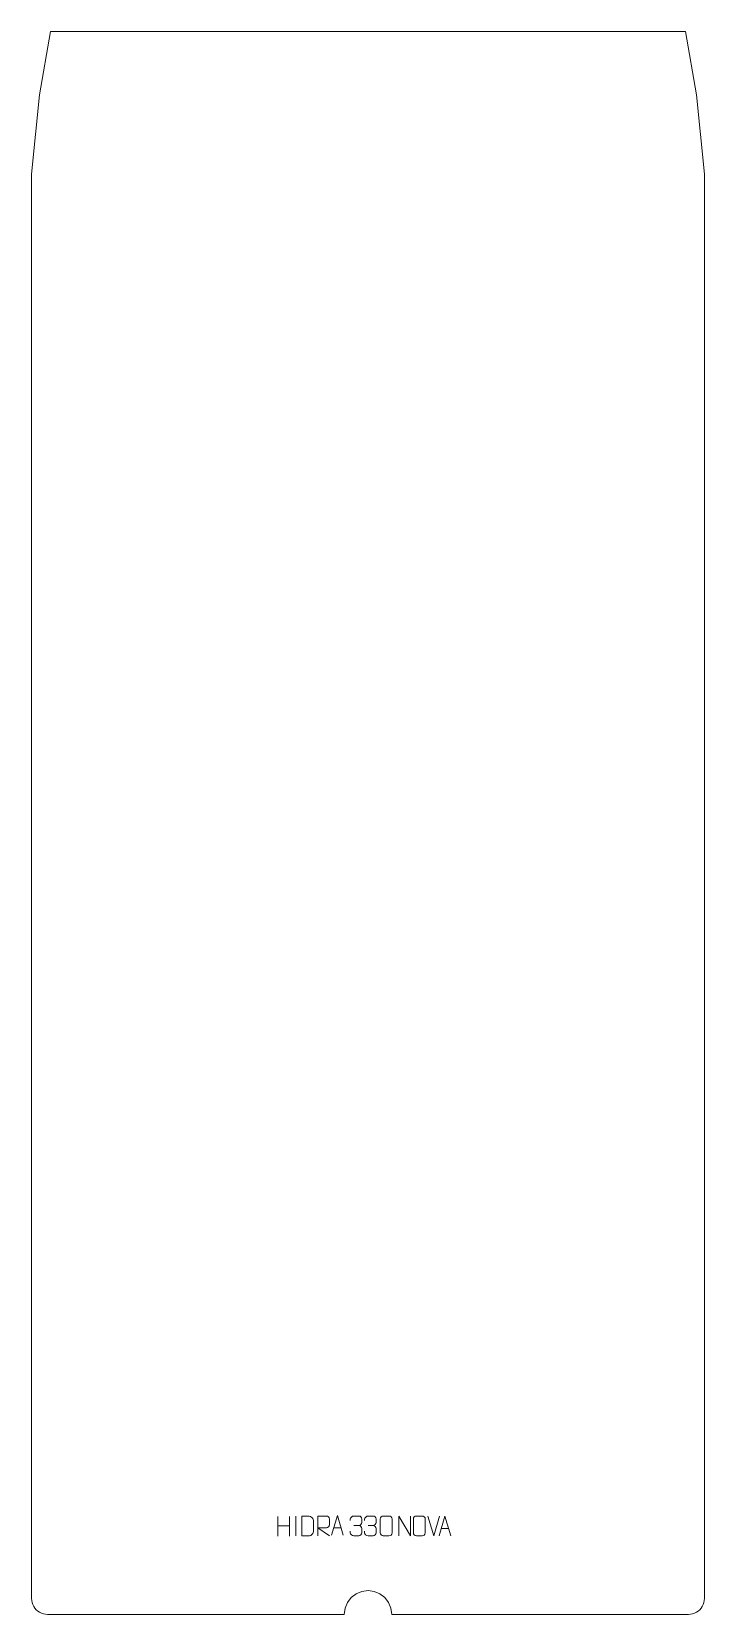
# Model space of a CAD drawing. Header units: millimetres. Extents: x -425 to 425, y -1210 to 790.
import ezdxf

# ---------------------------------------------------------------- set-up
doc = ezdxf.new("R2010")
doc.units = ezdxf.units.MM
doc.header["$MEASUREMENT"] = 0
doc.layers.add('layer 1', color=7, linetype='Continuous')

msp = doc.modelspace()

# ---------------------------------------------------------------- linework, layer by layer
at = {"layer": 'layer 1', "color": 242, "lineweight": 9}
msp.add_open_spline([(425.0005, 610.0003), (425.0005, 610.0003), (425.0005, -1190.0002), (425.0005, -1190.0002), (425.0005, -1190.0002), (425.0005, -1190.0002), (424.8296, -1192.6091), (424.8296, -1192.6091), (424.8296, -1192.6091), (424.8296, -1192.6091), (424.3177, -1195.1753), (424.3177, -1195.1753), (424.3177, -1195.1753), (424.3177, -1195.1753), (423.4782, -1197.6532), (423.4782, -1197.6532), (423.4782, -1197.6532), (423.4782, -1197.6532), (422.3202, -1199.9991), (422.3202, -1199.9991), (422.3202, -1199.9991), (422.3202, -1199.9991), (420.8674, -1202.1742), (420.8674, -1202.1742), (420.8674, -1202.1742), (420.8674, -1202.1742), (419.143, -1204.1421), (419.143, -1204.1421), (419.143, -1204.1421), (419.143, -1204.1421), (417.1752, -1205.8664), (417.1752, -1205.8664), (417.1752, -1205.8664), (417.1752, -1205.8664), (415.0001, -1207.3192), (415.0001, -1207.3192), (415.0001, -1207.3192), (415.0001, -1207.3192), (412.6542, -1208.4772), (412.6542, -1208.4772), (412.6542, -1208.4772), (412.6542, -1208.4772), (410.1763, -1209.3172), (410.1763, -1209.3172), (410.1763, -1209.3172), (410.1763, -1209.3172), (407.6101, -1209.829), (407.6101, -1209.829), (407.6101, -1209.829), (407.6101, -1209.829), (404.9993, -1209.9995), (404.9993, -1209.9995), (404.9993, -1209.9995), (404.9993, -1209.9995), (30, -1209.9995), (30, -1209.9995), (30, -1209.9995), (30, -1209.9995), (28.9777, -1202.2352), (28.9777, -1202.2352), (28.9777, -1202.2352), (28.9777, -1202.2352), (25.981, -1194.9997), (25.981, -1194.9997), (25.981, -1194.9997), (25.981, -1194.9997), (21.2134, -1188.7859), (21.2134, -1188.7859), (21.2134, -1188.7859), (21.2134, -1188.7859), (15.0001, -1184.0184), (15.0001, -1184.0184), (15.0001, -1184.0184), (15.0001, -1184.0184), (7.766, -1181.0221), (7.766, -1181.0221), (7.766, -1181.0221), (7.766, -1181.0221), (0.0003, -1179.9998), (0.0003, -1179.9998), (0.0003, -1179.9998), (0.0003, -1179.9998), (-7.7641, -1181.0221), (-7.7641, -1181.0221), (-7.7641, -1181.0221), (-7.7641, -1181.0221), (-14.9996, -1184.0184), (-14.9996, -1184.0184), (-14.9996, -1184.0184), (-14.9996, -1184.0184), (-21.2134, -1188.7859), (-21.2134, -1188.7859), (-21.2134, -1188.7859), (-21.2134, -1188.7859), (-25.9809, -1194.9997), (-25.9809, -1194.9997), (-25.9809, -1194.9997), (-25.9809, -1194.9997), (-28.9777, -1202.2352), (-28.9777, -1202.2352), (-28.9777, -1202.2352), (-28.9777, -1202.2352), (-29.9995, -1209.9995), (-29.9995, -1209.9995), (-29.9995, -1209.9995), (-29.9995, -1209.9995), (-404.9993, -1209.9995), (-404.9993, -1209.9995), (-404.9993, -1209.9995), (-404.9993, -1209.9995), (-407.61, -1209.829), (-407.61, -1209.829), (-407.61, -1209.829), (-407.61, -1209.829), (-410.1758, -1209.3172), (-410.1758, -1209.3172), (-410.1758, -1209.3172), (-410.1758, -1209.3172), (-412.6523, -1208.4772), (-412.6523, -1208.4772), (-412.6523, -1208.4772), (-412.6523, -1208.4772), (-414.9995, -1207.3192), (-414.9995, -1207.3192), (-414.9995, -1207.3192), (-414.9995, -1207.3192), (-417.1747, -1205.8664), (-417.1747, -1205.8664), (-417.1747, -1205.8664), (-417.1747, -1205.8664), (-419.1412, -1204.1421), (-419.1412, -1204.1421), (-419.1412, -1204.1421), (-419.1412, -1204.1421), (-420.8673, -1202.1742), (-420.8673, -1202.1742), (-420.8673, -1202.1742), (-420.8673, -1202.1742), (-422.3202, -1199.9991), (-422.3202, -1199.9991), (-422.3202, -1199.9991), (-422.3202, -1199.9991), (-423.4781, -1197.6532), (-423.4781, -1197.6532), (-423.4781, -1197.6532), (-423.4781, -1197.6532), (-424.3177, -1195.1753), (-424.3177, -1195.1753), (-424.3177, -1195.1753), (-424.3177, -1195.1753), (-424.8281, -1192.6091), (-424.8281, -1192.6091), (-424.8281, -1192.6091), (-424.8281, -1192.6091), (-425.0004, -1190.0002), (-425.0004, -1190.0002), (-425.0004, -1190.0002), (-425.0004, -1190.0002), (-425.0004, 610.0003), (-425.0004, 610.0003), (-425.0004, 610.0003), (-425.0004, 610.0003), (-414.9995, 709.9997), (-414.9995, 709.9997), (-414.9995, 709.9997), (-414.9995, 709.9997), (-400.999, 789.9984), (-400.999, 789.9984), (-400.999, 789.9984), (-400.999, 789.9984), (401.0005, 789.9984), (401.0005, 789.9984), (401.0005, 789.9984), (401.0005, 789.9984), (415.0001, 709.9997), (415.0001, 709.9997), (415.0001, 709.9997), (415.0001, 709.9997), (425.0005, 610.0003), (425.0005, 610.0003)], degree=3, knots=[0, 0, 0, 0, 0.02173913, 0.02173913, 0.02173913, 0.02173913, 0.043478261, 0.043478261, 0.043478261, 0.043478261, 0.065217391, 0.065217391, 0.065217391, 0.065217391, 0.086956522, 0.086956522, 0.086956522, 0.086956522, 0.108695652, 0.108695652, 0.108695652, 0.108695652, 0.130434783, 0.130434783, 0.130434783, 0.130434783, 0.152173913, 0.152173913, 0.152173913, 0.152173913, 0.173913043, 0.173913043, 0.173913043, 0.173913043, 0.195652174, 0.195652174, 0.195652174, 0.195652174, 0.217391304, 0.217391304, 0.217391304, 0.217391304, 0.239130435, 0.239130435, 0.239130435, 0.239130435, 0.260869565, 0.260869565, 0.260869565, 0.260869565, 0.282608696, 0.282608696, 0.282608696, 0.282608696, 0.304347826, 0.304347826, 0.304347826, 0.304347826, 0.326086957, 0.326086957, 0.326086957, 0.326086957, 0.347826087, 0.347826087, 0.347826087, 0.347826087, 0.369565217, 0.369565217, 0.369565217, 0.369565217, 0.391304348, 0.391304348, 0.391304348, 0.391304348, 0.413043478, 0.413043478, 0.413043478, 0.413043478, 0.434782609, 0.434782609, 0.434782609, 0.434782609, 0.456521739, 0.456521739, 0.456521739, 0.456521739, 0.47826087, 0.47826087, 0.47826087, 0.47826087, 0.5, 0.5, 0.5, 0.5, 0.52173913, 0.52173913, 0.52173913, 0.52173913, 0.543478261, 0.543478261, 0.543478261, 0.543478261, 0.565217391, 0.565217391, 0.565217391, 0.565217391, 0.586956522, 0.586956522, 0.586956522, 0.586956522, 0.608695652, 0.608695652, 0.608695652, 0.608695652, 0.630434783, 0.630434783, 0.630434783, 0.630434783, 0.652173913, 0.652173913, 0.652173913, 0.652173913, 0.673913043, 0.673913043, 0.673913043, 0.673913043, 0.695652174, 0.695652174, 0.695652174, 0.695652174, 0.717391304, 0.717391304, 0.717391304, 0.717391304, 0.739130435, 0.739130435, 0.739130435, 0.739130435, 0.760869565, 0.760869565, 0.760869565, 0.760869565, 0.782608696, 0.782608696, 0.782608696, 0.782608696, 0.804347826, 0.804347826, 0.804347826, 0.804347826, 0.826086957, 0.826086957, 0.826086957, 0.826086957, 0.847826087, 0.847826087, 0.847826087, 0.847826087, 0.869565217, 0.869565217, 0.869565217, 0.869565217, 0.891304348, 0.891304348, 0.891304348, 0.891304348, 0.913043478, 0.913043478, 0.913043478, 0.913043478, 0.934782609, 0.934782609, 0.934782609, 0.934782609, 0.956521739, 0.956521739, 0.956521739, 0.956521739, 1, 1, 1, 1], dxfattribs=at)
at = {"layer": 'layer 1', "color": 250, "lineweight": 9}
for points in [[(-113.7912, -1086.4022), (-113.7912, -1086.4022), (-113.7912, -1111.1797), (-113.7912, -1111.1797)], [(-113.7912, -1098.2845), (-113.7912, -1098.2845), (-99.1479, -1098.2841), (-99.1479, -1098.2841)], [(-99.1479, -1086.4022), (-99.1479, -1086.4022), (-99.1479, -1111.3557), (-99.1479, -1111.3557)], [(-91.1479, -1085.797), (-91.1479, -1085.797), (-91.1479, -1110.7711), (-91.1479, -1110.7711)], [(-17.8028, -1097.7368), (-17.8028, -1097.7368), (-11.6064, -1097.7368), (-11.6064, -1097.7368)], [(0.1972, -1097.7368), (0.1972, -1097.7368), (6.3936, -1097.7368), (6.3936, -1097.7368)], [(83.0647, -1110.7991), (83.0647, -1110.7991), (75.7429, -1085.8455), (75.7429, -1085.8455)], [(90.3866, -1085.8455), (90.3866, -1085.8455), (83.0648, -1110.7991), (83.0648, -1110.7991)], [(-43.3922, -1100.6687), (-43.3922, -1100.6687), (-33.8965, -1100.6687), (-33.8965, -1100.6687)], [(92.6078, -1101.6687), (92.6078, -1101.6687), (102.1035, -1101.6687), (102.1035, -1101.6687)]]:
    msp.add_open_spline(points, degree=3, dxfattribs=at)
for points, knots in [([(-83.5402, -1110.7327), (-81.2084, -1110.7323), (-76.2582, -1110.7563), (-73.9267, -1110.7566), (-73.9267, -1110.7566), (-72.0017, -1110.862), (-68.6831, -1107.3204), (-68.6943, -1105.3031), (-68.6943, -1105.3031), (-68.6947, -1099.533), (-68.6947, -1097.3633), (-68.6943, -1091.594), (-68.6943, -1091.594), (-68.6986, -1089.4559), (-72.0731, -1085.7958), (-74.2255, -1085.8093), (-74.2255, -1085.8093), (-76.5512, -1085.8093), (-81.2755, -1085.8093), (-83.6016, -1085.8093), (-83.6016, -1085.8093), (-83.6012, -1091.5562), (-83.5399, -1104.9854), (-83.5402, -1110.7327)], [0, 0, 0, 0, 0.142857143, 0.142857143, 0.142857143, 0.142857143, 0.285714286, 0.285714286, 0.285714286, 0.285714286, 0.428571429, 0.428571429, 0.428571429, 0.428571429, 0.571428571, 0.571428571, 0.571428571, 0.571428571, 0.714285714, 0.714285714, 0.714285714, 0.714285714, 1, 1, 1, 1]), ([(-63.48, -1110.7608), (-63.48, -1110.7608), (-63.48, -1085.8073), (-63.48, -1085.8073), (-63.48, -1085.8073), (-59.8852, -1085.8073), (-56.2897, -1085.8073), (-52.6945, -1085.8073), (-52.6945, -1085.8073), (-50.3692, -1085.845), (-48.8119, -1087.335), (-48.816, -1089.7014), (-48.816, -1089.7014), (-48.8164, -1091.7369), (-48.8164, -1094.7963), (-48.816, -1096.8323), (-48.816, -1096.8323), (-48.8225, -1098.7078), (-50.6348, -1100.6496), (-52.6443, -1100.6687), (-52.6443, -1100.6687), (-52.6443, -1100.6687), (-63.48, -1100.6687), (-63.48, -1100.6687), (-63.48, -1100.6687), (-63.48, -1100.6687), (-48.8253, -1110.7608), (-48.8253, -1110.7608)], [0, 0, 0, 0, 0.125, 0.125, 0.125, 0.125, 0.25, 0.25, 0.25, 0.25, 0.375, 0.375, 0.375, 0.375, 0.5, 0.5, 0.5, 0.5, 0.625, 0.625, 0.625, 0.625, 0.75, 0.75, 0.75, 0.75, 1, 1, 1, 1]), ([(-46.1148, -1109.9181), (-46.1148, -1109.9181), (-38.7438, -1084.9646), (-38.7438, -1084.9646), (-38.7438, -1084.9646), (-38.7438, -1084.9646), (-31.1739, -1109.9181), (-31.1739, -1109.9181)], [0, 0, 0, 0, 0.333333333, 0.333333333, 0.333333333, 0.333333333, 1, 1, 1, 1]), ([(-22.5125, -1091.4916), (-22.5125, -1091.4916), (-22.5125, -1089.6344), (-22.5125, -1089.6344), (-22.5125, -1089.6344), (-22.5268, -1087.8925), (-19.8623, -1085.7744), (-17.8032, -1085.7971), (-17.8032, -1085.7971), (-15.7391, -1085.7971), (-13.6751, -1085.7971), (-11.6114, -1085.7971), (-11.6114, -1085.7971), (-9.4169, -1085.7883), (-7.8186, -1087.6351), (-7.7742, -1089.5472), (-7.7742, -1089.5472), (-7.7746, -1090.9823), (-7.7746, -1092.4174), (-7.7742, -1093.8529), (-7.7742, -1093.8529), (-7.8228, -1095.5064), (-9.4254, -1097.7364), (-11.6237, -1097.7264), (-11.6237, -1097.7264), (-9.42, -1097.7376), (-7.812, -1099.5408), (-7.758, -1101.6003), (-7.758, -1101.6003), (-7.7584, -1103.385), (-7.7584, -1105.1697), (-7.758, -1106.9548), (-7.758, -1106.9548), (-7.7479, -1109.0162), (-9.8028, -1110.7793), (-11.6237, -1110.7712), (-11.6237, -1110.7712), (-13.689, -1110.7709), (-15.7542, -1110.7709), (-17.8198, -1110.7712), (-17.8198, -1110.7712), (-19.9884, -1110.7597), (-22.5194, -1108.3595), (-22.538, -1106.8977), (-22.538, -1106.8977), (-22.538, -1106.8977), (-22.538, -1104.9891), (-22.538, -1104.9891)], [0, 0, 0, 0, 0.076923077, 0.076923077, 0.076923077, 0.076923077, 0.153846154, 0.153846154, 0.153846154, 0.153846154, 0.230769231, 0.230769231, 0.230769231, 0.230769231, 0.307692308, 0.307692308, 0.307692308, 0.307692308, 0.384615385, 0.384615385, 0.384615385, 0.384615385, 0.461538462, 0.461538462, 0.461538462, 0.461538462, 0.538461538, 0.538461538, 0.538461538, 0.538461538, 0.615384615, 0.615384615, 0.615384615, 0.615384615, 0.692307692, 0.692307692, 0.692307692, 0.692307692, 0.769230769, 0.769230769, 0.769230769, 0.769230769, 0.846153846, 0.846153846, 0.846153846, 0.846153846, 1, 1, 1, 1]), ([(-4.5125, -1091.4916), (-4.5125, -1091.4916), (-4.5125, -1089.6344), (-4.5125, -1089.6344), (-4.5125, -1089.6344), (-4.5268, -1087.8925), (-1.8623, -1085.7744), (0.1968, -1085.7971), (0.1968, -1085.7971), (2.2609, -1085.7971), (4.3249, -1085.7971), (6.3886, -1085.7971), (6.3886, -1085.7971), (8.5831, -1085.7883), (10.1814, -1087.6351), (10.2258, -1089.5472), (10.2258, -1089.5472), (10.2254, -1090.9823), (10.2254, -1092.4174), (10.2258, -1093.8529), (10.2258, -1093.8529), (10.1772, -1095.5064), (8.5746, -1097.7364), (6.3763, -1097.7264), (6.3763, -1097.7264), (8.58, -1097.7376), (10.188, -1099.5408), (10.242, -1101.6003), (10.242, -1101.6003), (10.2416, -1103.385), (10.2416, -1105.1697), (10.242, -1106.9548), (10.242, -1106.9548), (10.2521, -1109.0162), (8.1972, -1110.7793), (6.3763, -1110.7712), (6.3763, -1110.7712), (4.311, -1110.7709), (2.2458, -1110.7709), (0.1802, -1110.7712), (0.1802, -1110.7712), (-1.9884, -1110.7597), (-4.5194, -1108.3595), (-4.538, -1106.8977), (-4.538, -1106.8977), (-4.538, -1106.8977), (-4.538, -1104.9891), (-4.538, -1104.9891)], [0, 0, 0, 0, 0.076923077, 0.076923077, 0.076923077, 0.076923077, 0.153846154, 0.153846154, 0.153846154, 0.153846154, 0.230769231, 0.230769231, 0.230769231, 0.230769231, 0.307692308, 0.307692308, 0.307692308, 0.307692308, 0.384615385, 0.384615385, 0.384615385, 0.384615385, 0.461538462, 0.461538462, 0.461538462, 0.461538462, 0.538461538, 0.538461538, 0.538461538, 0.538461538, 0.615384615, 0.615384615, 0.615384615, 0.615384615, 0.692307692, 0.692307692, 0.692307692, 0.692307692, 0.769230769, 0.769230769, 0.769230769, 0.769230769, 0.846153846, 0.846153846, 0.846153846, 0.846153846, 1, 1, 1, 1]), ([(19.2714, -1085.7848), (21.6375, -1085.7848), (24.004, -1085.7848), (26.3705, -1085.7848), (26.3705, -1085.7848), (28.351, -1085.7492), (30.377, -1087.2435), (30.4041, -1089.6856), (30.4041, -1089.6856), (30.4037, -1095.443), (30.4037, -1101.2008), (30.4041, -1106.959), (30.4041, -1106.959), (30.262, -1109.2866), (28.5556, -1110.7689), (26.3705, -1110.7797), (26.3705, -1110.7797), (23.9981, -1110.7793), (21.6257, -1110.7793), (19.2537, -1110.7797), (19.2537, -1110.7797), (17.2952, -1110.8853), (15.2888, -1108.9974), (15.3002, -1106.9764), (15.3002, -1106.9764), (15.3006, -1101.1958), (15.3006, -1095.4155), (15.3002, -1089.6357), (15.3002, -1089.6357), (15.3045, -1087.4937), (17.0816, -1085.7712), (19.2714, -1085.7848)], [0, 0, 0, 0, 0.111111111, 0.111111111, 0.111111111, 0.111111111, 0.222222222, 0.222222222, 0.222222222, 0.222222222, 0.333333333, 0.333333333, 0.333333333, 0.333333333, 0.444444444, 0.444444444, 0.444444444, 0.444444444, 0.555555556, 0.555555556, 0.555555556, 0.555555556, 0.666666667, 0.666666667, 0.666666667, 0.666666667, 0.777777778, 0.777777778, 0.777777778, 0.777777778, 1, 1, 1, 1]), ([(39.102, -1110.7477), (39.102, -1110.7477), (39.102, -1085.7942), (39.102, -1085.7942), (39.102, -1085.7942), (39.102, -1085.7942), (53.7568, -1110.7477), (53.7568, -1110.7477), (53.7568, -1110.7477), (53.7568, -1110.7477), (53.7568, -1085.7942), (53.7568, -1085.7942)], [0, 0, 0, 0, 0.25, 0.25, 0.25, 0.25, 0.5, 0.5, 0.5, 0.5, 1, 1, 1, 1]), ([(61.2714, -1085.7848), (63.6375, -1085.7848), (66.004, -1085.7848), (68.3705, -1085.7848), (68.3705, -1085.7848), (70.351, -1085.7492), (72.377, -1087.2435), (72.4041, -1089.6856), (72.4041, -1089.6856), (72.4037, -1095.443), (72.4037, -1101.2008), (72.4041, -1106.959), (72.4041, -1106.959), (72.262, -1109.2866), (70.5556, -1110.7689), (68.3705, -1110.7797), (68.3705, -1110.7797), (65.9981, -1110.7793), (63.6257, -1110.7793), (61.2537, -1110.7797), (61.2537, -1110.7797), (59.2952, -1110.8853), (57.2888, -1108.9974), (57.3002, -1106.9764), (57.3002, -1106.9764), (57.3006, -1101.1958), (57.3006, -1095.4155), (57.3002, -1089.6357), (57.3002, -1089.6357), (57.3045, -1087.4937), (59.0816, -1085.7712), (61.2714, -1085.7848)], [0, 0, 0, 0, 0.111111111, 0.111111111, 0.111111111, 0.111111111, 0.222222222, 0.222222222, 0.222222222, 0.222222222, 0.333333333, 0.333333333, 0.333333333, 0.333333333, 0.444444444, 0.444444444, 0.444444444, 0.444444444, 0.555555556, 0.555555556, 0.555555556, 0.555555556, 0.666666667, 0.666666667, 0.666666667, 0.666666667, 0.777777778, 0.777777778, 0.777777778, 0.777777778, 1, 1, 1, 1]), ([(89.8852, -1110.9181), (89.8852, -1110.9181), (97.2562, -1085.9646), (97.2562, -1085.9646), (97.2562, -1085.9646), (97.2562, -1085.9646), (104.8261, -1110.9181), (104.8261, -1110.9181)], [0, 0, 0, 0, 0.333333333, 0.333333333, 0.333333333, 0.333333333, 1, 1, 1, 1])]:
    msp.add_open_spline(points, degree=3, knots=knots, dxfattribs=at)

doc.saveas('drawing.dxf')
